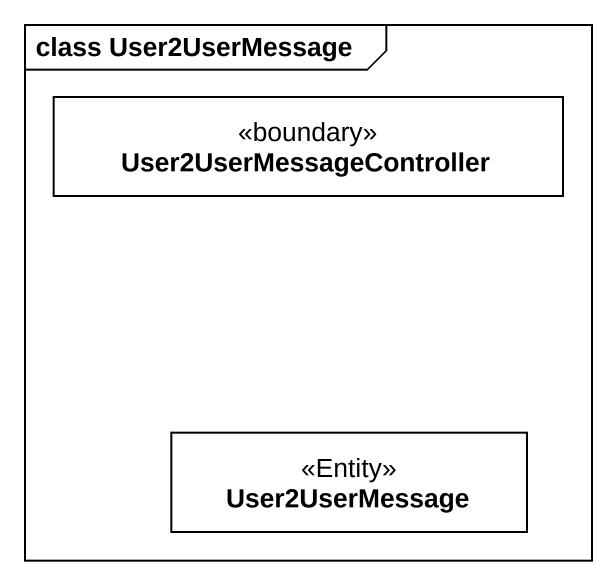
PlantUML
@startuml
mainframe class User2UserMessage
hide circle
hide empty members
class User2UserMessageController <<boundary>>
class User2UserMessage <<Entity>>
@enduml
